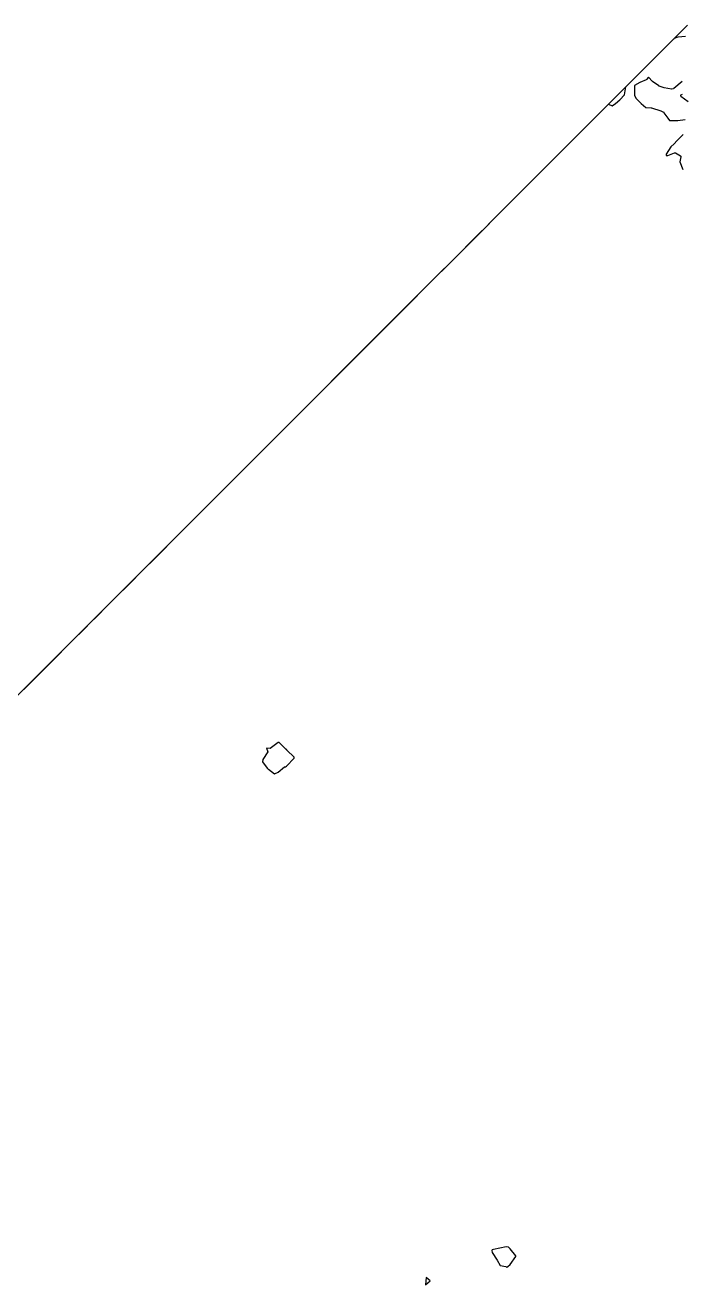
# Model space of a CAD drawing. Header units: millimetres. Extents: x 0 to 500, y 0 to 700.
# Drawn here: x 253.8 to 310, y 462.5 to 570.1 of the extents above; entities that cross this region are included whole.
import ezdxf

# ---------------------------------------------------------------- set-up
doc = ezdxf.new("R2010")
doc.units = ezdxf.units.MM
doc.layers.add('CORTE', color=1, linetype='Continuous')
doc.layers.add('GRABADO', color=5, linetype='Continuous')

msp = doc.modelspace()

# ---------------------------------------------------------------- linework, layer by layer
at = {"layer": 'CORTE'}
for points in [[(253.72, 513.38), (254.58, 514.24), (259.32, 518.99), (260.07, 519.73), (260.75, 520.41), (261.48, 521.15), (263.5, 523.17), (264.18, 523.84), (265.52, 525.18), (266.24, 525.9), (268.25, 527.91), (268.89, 528.55), (272.92, 532.58), (273.6, 533.26), (274.27, 533.93), (274.96, 534.62), (275.64, 535.3), (276.98, 536.64), (277.64, 537.3), (287.05, 546.71), (287.72, 547.38), (291.07, 550.73), (291.88, 551.54), (292.67, 552.34), (293.21, 552.87), (293.88, 553.54), (299.89, 559.55), (300.46, 560.12), (305.8, 565.46), (305.8, 565.46), (306.62, 566.28), (308.42, 568.08), (309.84, 569.51), (310.45, 570.11)], [(309.99, 564.2), (309.88, 564.14), (309.86, 564.12), (309.85, 564.11), (309.85, 564.11), (309.88, 564.06), (310.5, 563.58)]]:
    msp.add_lwpolyline(points, dxfattribs=at)
at = {"layer": 'GRABADO'}
for points in [[(251.94, 511.6), (257.18, 516.85), (258.01, 517.67), (258.76, 518.42), (259.57, 519.23), (261.8, 521.47), (262.55, 522.21), (264.03, 523.7), (264.83, 524.49), (267.05, 526.72), (267.75, 527.41), (272.21, 531.88), (272.96, 532.62), (273.7, 533.36), (274.46, 534.13), (275.22, 534.88), (276.7, 536.36), (277.43, 537.09), (282.53, 542.2), (283.27, 542.94), (286.98, 546.64), (287.87, 547.53), (288.75, 548.41), (289.34, 549.01), (290.08, 549.74), (296.73, 556.39), (297.35, 557.01), (303.28, 562.94), (303.7, 563.36), (304.02, 563.23), (304.29, 563.42), (304.67, 563.74), (305.06, 564.17), (305.19, 564.83), (305.19, 564.83), (305.19, 564.84), (305.19, 564.84), (305.19, 564.85), (305.2, 564.86), (305.2, 564.86), (305.2, 564.87), (306.15, 565.81), (307.73, 567.39), (308.39, 568.05), (309.14, 568.8), (309.3, 568.96), (309.31, 568.97), (309.32, 568.98), (309.32, 568.98), (309.33, 568.98), (309.33, 568.99), (309.34, 568.99), (309.65, 569.1), (309.66, 569.1), (309.66, 569.1), (310.27, 569.17)], [(309.99, 565.29), (309.28, 564.69), (309.28, 564.69), (309.27, 564.69), (309.26, 564.68), (309.26, 564.68), (309.25, 564.68), (309.11, 564.65), (309.11, 564.65), (309.1, 564.65), (309.09, 564.65), (309.09, 564.65), (308.45, 564.77), (308.45, 564.77), (308.02, 564.91), (308.02, 564.91), (308.01, 564.91), (308, 564.92), (307.47, 565.31), (307.47, 565.31), (307.13, 565.66), (306.95, 565.47), (306.94, 565.46), (306.94, 565.46), (306.93, 565.45), (306.93, 565.45), (306.38, 565.2), (305.92, 564.95), (305.91, 564.1), (306.07, 563.85), (306.49, 563.43), (306.9, 563.08), (307.35, 563.05), (307.36, 563.05), (307.37, 563.04), (307.37, 563.04), (308.16, 562.78), (308.29, 562.74), (308.35, 562.72), (308.36, 562.72), (308.37, 562.71), (308.38, 562.71), (308.38, 562.7), (308.39, 562.7), (308.39, 562.7), (308.44, 562.63), (308.76, 562.18), (308.92, 561.97), (308.95, 561.96), (309.63, 561.98), (310.26, 562.04)], [(310.08, 560.77), (309.54, 560.23), (309.3, 559.97), (309.3, 559.97), (309.02, 559.73), (308.64, 559.1), (308.63, 558.99), (308.78, 558.98), (309.35, 559.22), (309.36, 559.22), (309.38, 559.22), (309.38, 559.22), (309.39, 559.22), (309.4, 559.22), (309.41, 559.22), (309.42, 559.21), (309.85, 558.95), (309.86, 558.94), (309.86, 558.94), (309.87, 558.93), (309.87, 558.93), (309.87, 558.92), (309.88, 558.92), (309.88, 558.91), (309.88, 558.9), (309.88, 558.89), (309.88, 558.89), (309.88, 558.88), (309.88, 558.87), (309.8, 558.43), (310.05, 557.77)]]:
    msp.add_lwpolyline(points, dxfattribs=at)
for points in [[(276.1, 506.76), (276.17, 506.84), (276.83, 507.5), (276.82, 507.59), (276.21, 508.19), (276.21, 508.26), (276.15, 508.25), (275.54, 508.86), (275.46, 508.86), (274.78, 508.34), (274.47, 508.36), (274.59, 508.05), (274.15, 507.4), (274.13, 507.2), (274.54, 506.67), (274.57, 506.61), (274.63, 506.57), (275.15, 506.18), (275.48, 506.32), (276.01, 506.78), (276.1, 506.76)], [(295.79, 464.96), (295.79, 465), (295.29, 465.6), (295.22, 465.69), (295.15, 465.75), (294.95, 465.77), (293.88, 465.56), (293.76, 465.51), (293.73, 465.48), (293.72, 465.48), (293.73, 465.46), (293.77, 465.29), (294.18, 464.63), (294.44, 464.2), (294.92, 464.11), (295.01, 464.01), (295.11, 464.11), (295.29, 464.27), (295.79, 464.96)], [(288.45, 462.87), (288.45, 462.89), (288.11, 463.17), (288.05, 462.54), (288.45, 462.87)]]:
    msp.add_lwpolyline(points, close=True, dxfattribs=at)

doc.saveas('drawing.dxf')
